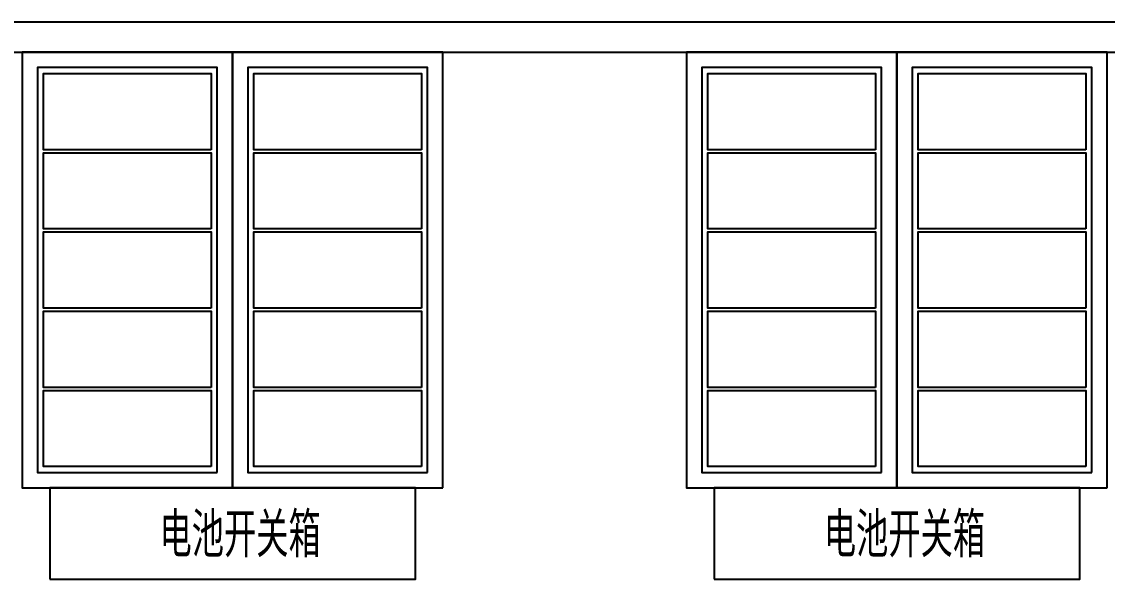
# Model space of a CAD drawing. Extents: x 758840 to 1108724, y -102573 to 143521.
# Drawn here: x 857246 to 860808, y 75708 to 77538 of the extents above; entities that cross this region are included whole.
import ezdxf

# ---------------------------------------------------------------- set-up
doc = ezdxf.new("R2010")
doc.units = 0
doc.header["$LTSCALE"] = 1000
doc.header["$MEASUREMENT"] = 0
for name, color, linetype in [('02电气-设备', 255, 'Continuous'), ('DUCT-新风管立管', 7, 'Continuous'), ('WALL-MOVE', 6, 'Continuous')]:
    doc.layers.add(name, color=color, linetype=linetype)
doc.styles.get("Standard").update_dxf_attribs({"font": 'gbenor.shx', "bigfont": 'gbcbig.shx'})

# ---------------------------------------------------------------- blocks, each defined once
blk = doc.blocks.new('*U392')
at = {"layer": 'DUCT-新风管立管', "color": 5, "ltscale": 5}
blk.add_lwpolyline([(-125, 275), (-125, -275), (125, -275), (125, 275)], close=True, dxfattribs=at)
blk = doc.blocks.new('*U393')
at = {"layer": '02电气-设备', "color": 0, "linetype": 'ByBlock', "lineweight": -2, "transparency": 16777216}
for p in [(0, 0), (260, 0), (520, 0), (780, 0), (1040, 0)]:
    blk.add_blockref('*U392', p, dxfattribs=at)
blk = doc.blocks.new('*U394')
at = {"layer": 'DUCT-新风管立管', "color": 5, "ltscale": 5}
blk.add_lwpolyline([(-125, 275), (-125, -275), (125, -275), (125, 275)], close=True, dxfattribs=at)
blk = doc.blocks.new('*U395')
at = {"layer": '02电气-设备', "color": 0, "linetype": 'ByBlock', "lineweight": -2, "transparency": 16777216}
for p in [(0, 0), (260, 0), (520, 0), (780, 0), (1040, 0)]:
    blk.add_blockref('*U394', p, dxfattribs=at)
blk = doc.blocks.new('*U396')
at = {"layer": 'DUCT-新风管立管', "color": 5, "ltscale": 5}
blk.add_lwpolyline([(-125, 275), (-125, -275), (125, -275), (125, 275)], close=True, dxfattribs=at)
blk = doc.blocks.new('*U397')
at = {"layer": '02电气-设备', "color": 0, "linetype": 'ByBlock', "lineweight": -2, "transparency": 16777216}
for p in [(0, 0), (260, 0), (520, 0), (780, 0), (1040, 0)]:
    blk.add_blockref('*U396', p, dxfattribs=at)
blk = doc.blocks.new('*U398')
at = {"layer": 'DUCT-新风管立管', "color": 5, "ltscale": 5}
blk.add_lwpolyline([(-125, 275), (-125, -275), (125, -275), (125, 275)], close=True, dxfattribs=at)
blk = doc.blocks.new('*U399')
at = {"layer": '02电气-设备', "color": 0, "linetype": 'ByBlock', "lineweight": -2, "transparency": 16777216}
for p in [(0, 0), (260, 0), (520, 0), (780, 0), (1040, 0)]:
    blk.add_blockref('*U398', p, dxfattribs=at)

msp = doc.modelspace()

# ---------------------------------------------------------------- linework, layer by layer
at = {"layer": '02电气-设备', "color": 3, "ltscale": 5}
for points in [[(857937.98, 76007.52), (857937.98, 77437.52), (857247.98, 77437.52), (857247.98, 76007.52)], [(858627.98, 76007.52), (858627.98, 77437.52), (857937.98, 77437.52), (857937.98, 76007.52)], [(860117.98, 76007.52), (860117.98, 77437.52), (859427.98, 77437.52), (859427.98, 76007.52)], [(860807.98, 76007.52), (860807.98, 77437.52), (860117.98, 77437.52), (860117.98, 76007.52)], [(857887.98, 76057.52), (857887.98, 77387.52), (857297.98, 77387.52), (857297.98, 76057.52)], [(858577.98, 76057.52), (858577.98, 77387.52), (857987.98, 77387.52), (857987.98, 76057.52)], [(860067.98, 76057.52), (860067.98, 77387.52), (859477.98, 77387.52), (859477.98, 76057.52)], [(860757.98, 76057.52), (860757.98, 77387.52), (860167.98, 77387.52), (860167.98, 76057.52)]]:
    msp.add_lwpolyline(points, close=True, dxfattribs=at)
at = {"layer": '02电气-设备', "color": 5, "ltscale": 5}
for points in [[(857337.98, 75707.52), (858537.98, 75707.52), (858537.98, 76007.52), (857337.98, 76007.52)], [(859517.98, 75707.52), (860717.98, 75707.52), (860717.98, 76007.52), (859517.98, 76007.52)]]:
    msp.add_lwpolyline(points, close=True, dxfattribs=at)
at = {"layer": 'WALL-MOVE', "color": 2}
for p, q in [((850337.98, 77537.52), (874263.02, 77537.52)), ((850412.98, 77437.52), (874188.02, 77437.52))]:
    msp.add_line(p, q, dxfattribs=at)

# ---------------------------------------------------------------- block references
at = {"layer": '02电气-设备', "color": 3, "xscale": -1, "rotation": 270}
for name, p in [('*U393', (857592.98, 76202.52)), ('*U395', (858282.98, 76202.52)), ('*U397', (859772.98, 76202.52)), ('*U399', (860462.98, 76202.52))]:
    msp.add_blockref(name, p, dxfattribs=at)

# ---------------------------------------------------------------- texts
at = {"layer": '02电气-设备', "color": 3, "ltscale": 5}
for p in [(857698.26, 75779.88), (859878.26, 75779.88)]:
    msp.add_text('电池开关箱', height=147, dxfattribs=at).set_placement(p)

doc.saveas('drawing.dxf')
